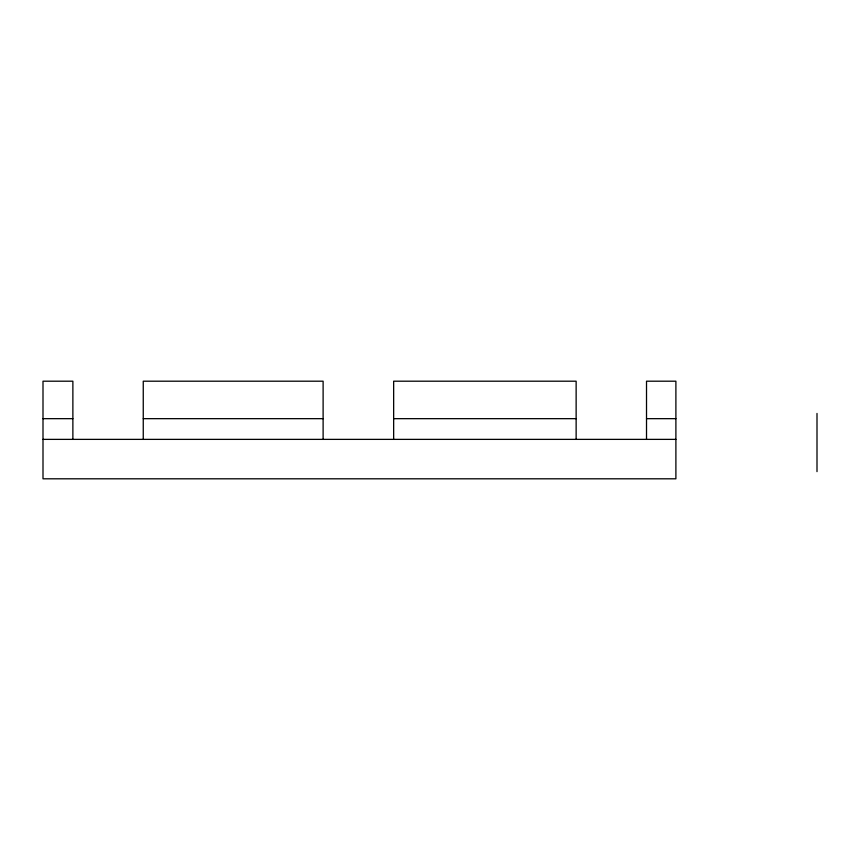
<?xml version="1.0" encoding="UTF-8"?>
<svg xmlns="http://www.w3.org/2000/svg" width="860" height="860" viewBox="0 0 860 860"><rect width="100%" height="100%" fill="white"/><g stroke="black" fill="none" stroke-linecap="round" stroke-linejoin="round"><path stroke-width="1.29" d="M43 418.669L72.874 418.669M143.254 418.669L323.113 418.669M393.654 418.669L576.135 418.669M646.516 418.669L675.895 418.669M43 439.374L675.895 439.374M817 413.445L817 471.624M646.516 439.374L646.516 381.195L675.895 381.195L675.895 478.805L43 478.805L43 381.195L72.874 381.195L72.874 439.374M576.135 439.374L576.135 381.195L393.654 381.195L393.654 439.374M323.113 439.374L323.113 381.195L143.254 381.195L143.254 439.374"/></g></svg>
